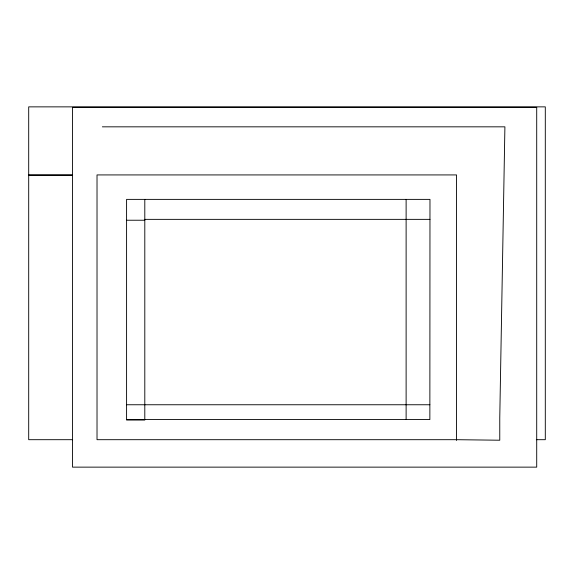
<?xml version="1.0" encoding="UTF-8"?>
<svg xmlns="http://www.w3.org/2000/svg" width="574" height="574" viewBox="0 0 574 574"><rect width="100%" height="100%" fill="white"/><g stroke="black" fill="none" stroke-linecap="round" stroke-linejoin="round"><path stroke-width="0.86" d="M102.351 126.832L504.905 126.832L499.767 417.772L499.767 440.222L456.545 439.691L97.02 439.691L97.02 174.927L456.545 174.927L456.545 440.423M28.7 174.927L72.173 174.927M28.7 175.206L72.173 175.206M144.799 219.361L429.976 219.361M126.589 220.229L144.799 220.229M126.589 404.756L429.861 404.756M126.589 419.565L429.861 419.565L429.976 199.379L126.589 199.379L126.589 420.046L144.799 420.046L144.799 199.379M72.647 439.691L28.7 439.691L28.7 106.864L545.3 106.864L545.3 439.691L536.331 439.691M406.119 199.379L406.119 419.565M536.712 107.36L72.496 107.36L72.496 467.136L536.712 467.136L536.712 107.36"/></g></svg>
